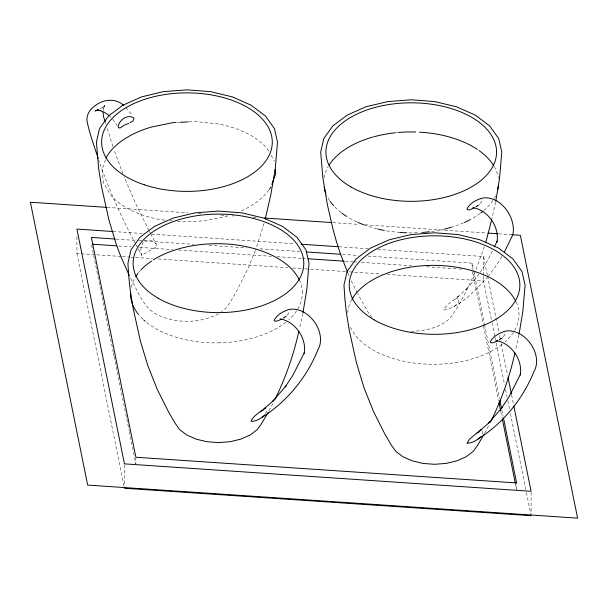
<?xml version="1.0" encoding="UTF-8"?>
<svg xmlns="http://www.w3.org/2000/svg" width="608" height="608" viewBox="0 0 608 608"><rect width="100%" height="100%" fill="white"/><g stroke="black" fill="none" stroke-linecap="round" stroke-linejoin="round"><path stroke-width="0.46" stroke-dasharray="3.04 2.28" d="M103.14 110.595L103.406 108.011L103.117 108.862L104.622 105.572L102.463 107.973L104.827 105.898L99.788 109.166M302.83 313.401L299.47 328.578M495.596 202.114L491.811 219.085M518.89 335.107L515.531 350.284M264.039 223.455L255.672 249.652M484.424 246.597L474.886 272.346M105.518 159.889L102.076 169.351L103.299 182.423L110.352 194.758A83.448 48.176 0 0 0 159.912 219.579L165.467 220.164M255.352 250.511L248.11 268.303L236.626 291.179L230.143 302.244L225.674 308.469L221.418 311.676M265.673 413.774L266.593 410.689L265.871 409.496M474.529 273.19C467.666 288.906 460.051 304.494 449.95 318.41C439.462 327.887 425 330.965 411.236 331.314M492.404 251.119L485.67 263.94L479.431 273.547M143.268 242.326C141.307 246.187 139.498 251.165 141.801 255.261L157.191 246.453L151.134 234.612M268.987 410.795L273.273 402.709M484.622 433.306L489.334 424.414M501.836 256.599L497.184 264.244L488.042 276.693M478.929 274.269L474.559 280.03L465.394 290.107L466.724 288.83L456.661 297.738L458.364 296.43L448.218 304.175L444.965 307.663L443.863 310.11C461.556 306.432 474.711 290.457 486.909 278M283.016 318.417L287.386 314.99L289.051 312.542L289.203 310.688M475.775 207.13L481.088 202.487L482.114 200.199L481.369 198.9M454.472 306.265L458.432 302.488L459.222 298.619L457.672 298.171L456.403 298.528L452.922 300.481M499.077 340.123L504.389 335.479L505.415 333.192L504.67 331.9M284.331 317.581L287.044 315.712L283.032 318.022M477.098 206.294L479.803 204.417L475.798 206.735M500.392 339.287L503.105 337.41L499.092 339.728M218.576 313.812C199.143 323.821 174.785 323.821 155.352 313.812C142.34 305.718 137.454 290.077 130.135 277.385M144.278 240.601C148.436 239.506 153.49 240.388 156.218 243.93M176.632 122.459L180.416 122.276M188.921 121.866L195.533 121.547L217.763 123.865A83.448 48.176 0 0 1 267.33 148.686L269.2 151.985M107.16 207.404L187.712 212.838M198.132 213.545L200.974 213.735M220.879 215.08L226.564 215.46M232.248 215.848L234.148 215.977M253.095 217.254L256.888 217.512M332.698 222.627L359.237 224.413M364.922 224.8L487.168 233.046M498.537 233.814L511.807 234.711M112.845 231.504L142.166 233.48M151.62 234.118L294.416 243.755M338.869 246.757L368.182 248.733M377.644 249.371L483.558 256.523L487.32 275.082M116.006 239.096L137.788 240.563M138.738 240.631L143.473 240.95M144.415 241.011L193.671 244.332M208.818 245.358L246.704 247.912M259.966 248.809L299.744 251.492M342.365 254.372L358.462 255.459M367.939 256.097L472.12 263.127L473.434 269.618M118.849 245.997L131.161 246.825M139.68 247.403L172.832 249.637M178.516 250.017L271.328 256.287M277.012 256.667L301.636 258.332M302.586 258.392L307.321 258.712M345.207 261.265L352.784 261.782M353.727 261.843L357.519 262.101M361.304 262.352L411.502 265.742M426.656 266.768L457.915 268.873M458.858 268.941L461.7 269.131M76.912 236.58L76.912 253.468L95.821 254.744M96.771 254.813L121.357 256.47M122.299 256.53L129.869 257.047M130.811 257.108L134.596 257.366M135.546 257.427L152.562 258.575M158.24 258.962L287.797 267.702M292.532 268.022L303.878 268.789M304.821 268.85L309.548 269.169M310.498 269.238L345.488 271.594M349.273 271.852L381.421 274.018M387.098 274.406L483.558 280.911L491.826 321.746M170.096 220.651L171.95 220.841M177.506 221.426L182.142 221.912L204.82 220.81L226.419 216.372A90.714 52.372 0 0 0 228.258 215.81M481.931 431.201L482.653 432.394L482.121 434.477M125.742 107.472L132.05 114.927M109.258 115.809L111.021 117.519M112.784 119.229L117.192 125.506M372.028 317.718L368.06 312.185L357.724 293.846M271.084 155.276L274.375 161.036M136.177 245.047L137.91 248.186M138.335 248.976L141.793 255.261M357.299 293.033L351.264 280.714M149.059 230.668L136.458 205.322L124.085 176.806M149.477 231.458L150.723 233.822M135.759 244.249C121.744 218.074 109.546 190.897 99.659 162.883M347.951 273.19L349.015 275.713M123.021 174.215L114.106 150.039M112.944 146.589L107.031 127.71M98.762 160.292L99.347 162.017M105.534 122.565L106.035 124.283M487.502 276.009L498.78 331.687M499.525 335.396L500.468 340.039M501.22 343.748L507.604 375.303M511.556 394.79L513.616 404.996M492.016 322.673L494.828 336.589M495.018 337.516L495.961 342.16M496.151 343.087L504.602 384.849M505.544 389.485L507.042 396.91M507.794 400.619L509.671 409.898M510.424 413.615L526.209 491.56M526.391 492.488L531.088 515.69M473.624 270.545L484.325 323.41M484.515 324.338L499.533 398.544M501.79 409.67L503.105 416.161M472.492 271.685L483.383 325.485M483.573 326.412L498.598 400.611M500.848 411.738L502.162 418.236M515.493 484.09L516.618 489.653L516.618 483.778M91.565 245.07L113.164 351.728M113.346 352.655L113.909 355.437M114.099 356.372L129.124 430.57M129.306 431.498L135.88 463.957L135.88 458.09M76.912 253.468L124.062 486.392M531.088 492.237L531.088 513.813M483.558 256.523L483.558 275.28M483.558 276.222L483.558 280.911M472.12 263.127L472.12 269.83M124.442 464.793L124.442 486.37M299.288 279.855A85.31 49.248 0 0 1 302.29 290.951M302.237 290.951A86.48 49.932 0 0 1 297.038 310.088M296.544 310.848A86.48 49.932 0 0 1 288.739 319.778M285.912 322.179A86.48 49.932 0 0 1 219.936 342.806M219.936 342.828A85.31 49.248 0 0 1 145.798 321.776M143.108 319.405A85.31 49.248 0 0 1 139.065 315.142M131.252 287.288A86.48 49.932 0 0 1 135.341 277.263M138.51 272.726A86.48 49.932 0 0 1 140.364 270.552M495.566 195.632A87.408 50.464 0 0 1 493.772 198.983M492.852 200.435A87.408 50.464 0 0 1 483.52 210.756M480.168 213.416A87.408 50.464 0 0 1 470.045 219.724M463.501 222.84A87.408 50.464 0 0 1 451.128 227.301M444.957 228.95A87.408 50.464 0 0 1 430.396 231.633M422.94 232.408A87.408 50.464 0 0 1 421.048 232.545M417.232 232.742A87.408 50.464 0 0 1 407.672 232.826M400.125 232.454A87.408 50.464 0 0 1 385.191 230.576M376.952 228.821A87.408 50.464 0 0 1 363.751 224.77M356.858 221.92A87.408 50.464 0 0 1 347.236 216.775M341.103 212.534A87.408 50.464 0 0 1 334.263 206.325M329.696 200.602A87.408 50.464 0 0 1 326.618 195.077M324.17 177.848A87.408 50.464 0 0 1 328.183 166.645M394.82 132.833A87.408 50.464 0 0 1 398.559 132.468M494.198 166.546A87.408 50.464 0 0 1 498.37 178.539M268.979 189.916A90.714 52.372 0 0 1 240.608 211.196M516.101 302.024A85.682 49.468 0 0 1 504.914 342.023M502.041 344.394A85.682 49.468 0 0 1 415.006 363.151A85.682 49.468 0 0 1 349.524 325.105M347.738 312.664A85.682 49.468 0 0 1 351.401 300.36"/><path stroke-width="0.91" d="M512.924 234.3C516.329 217.064 499.67 194.043 480.89 198.39M302.997 312.52L306.774 289.796L309.024 263.363L305.938 249.827L296.894 237.219L282.5 226.396L263.75 218.082L241.908 212.861L218.477 211.082L195.039 212.861L173.196 218.082L154.447 226.396L140.053 237.219L131.009 249.827L127.923 263.363L128.774 276.594L130.173 289.796L133.106 308.112L140.41 341.141L147.843 365.735L157.328 389.53L168.811 412.414L175.294 423.472L179.763 429.696L186.861 435.047L196.126 439.143L206.902 441.727L218.477 442.601L230.044 441.727L240.829 439.143L250.086 435.047L257.184 429.696L261.653 423.472L268.136 412.414M495.763 201.233L499.533 178.509L501.79 152.068L498.704 138.54L489.653 125.932L475.266 115.102L456.509 106.795L434.674 101.574L411.236 99.788L387.798 101.574L365.963 106.795L347.206 115.102L332.819 125.932L323.775 138.54L320.69 152.068L322.939 178.509L327.385 204.759L333.176 229.854L336.634 242.242L340.609 254.448L347.594 272.346M519.057 334.225L522.834 311.501L525.084 285.061L521.998 271.533L512.954 258.924L498.56 248.094L479.811 239.788L457.968 234.566L434.538 232.788L411.099 234.566L389.257 239.788L370.508 248.094L356.113 258.924L347.069 271.533L343.984 285.061L344.835 298.3L346.233 311.501L349.167 329.817L356.47 362.847L363.903 387.44L373.388 411.236L384.872 434.112L391.354 445.178L395.823 451.402L402.922 456.745L412.186 460.849L422.963 463.425L434.538 464.307L446.105 463.425L456.889 460.849L466.146 456.745L473.244 451.402L477.713 445.178L484.196 434.112M467.157 443.11L469.642 438.999L477.219 432.828M265.232 219.017L270.818 194.818L275.264 168.568L277.514 142.128L274.428 128.6L265.384 115.991L250.99 105.161L232.241 96.854L210.398 91.633L186.968 89.847L163.529 91.633L141.687 96.854L122.938 105.161L108.543 115.991L99.499 128.6L96.414 142.128L98.663 168.568L101.597 186.884L108.9 219.914L116.333 244.507L120.817 256.508L129.352 275.736M298.84 331.269C293.664 354.852 285.608 377.796 274.915 399.441M491.606 219.982L485.845 242.242M514.9 352.974C509.671 376.861 501.448 400.072 490.58 421.967M106.142 158.164L106.765 156.446A90.714 52.372 0 0 1 151.263 127.087L172.854 122.641L175.689 122.504M271.844 184.429L275.599 174.101L275.158 169.434M494.274 246.856L497.23 241.14L496.941 242.014C499.768 227.05 487.874 210.125 472.887 207.586M504.473 251.849L512.635 235.174M501.228 408.698L508.964 396.933L520.532 374.133L520.235 375.007C523.07 360.05 511.176 343.117 496.181 340.579M502.086 407.558L488.695 423.1L490.025 421.83L479.955 430.73L481.658 429.43L476.3 433.428M264.769 414.96C261.098 418.357 256.295 421.595 251.112 421.412C253.369 414.945 260.855 412.064 265.597 407.725L263.895 409.024L273.965 400.125L272.635 401.394L286.026 385.86L285.167 386.992L292.904 375.235L304.471 352.427L304.175 353.301C307.01 338.344 295.116 321.412 280.121 318.881M480.829 436.666C477.158 440.063 472.355 443.3 467.172 443.11M261.706 417.559C287.052 401.668 306.736 377.416 317.961 349.76C327.742 332.439 307.853 304.988 288.131 309.677M477.766 439.265C503.112 423.373 522.796 399.114 534.022 371.458C543.803 354.145 523.914 326.694 504.192 331.383M261.159 411.122L260.163 411.776M261.881 410.689L263.636 409.815M477.941 432.387L479.697 431.52M128.888 123.272L124.009 125.354L120.293 127.893L118.454 127.832L118.157 127.049C118.841 120.141 127.224 113.916 133.616 117.823L133.996 118.758L132.947 121.03L130.18 122.565M474.187 207.982L469.384 209.897L467.218 209.646L466.982 208.894C469.429 203.809 475.152 200.404 480.373 198.748M281.428 319.268L276.617 321.184L274.451 320.933L274.223 320.188C276.67 315.104 282.386 311.691 287.614 310.034M497.488 340.974L492.678 342.889L490.512 342.638L490.284 341.894C492.731 336.802 498.446 333.397 503.675 331.74M98.435 109.812L95.243 110.922L98.45 110.033L96.991 110.23L100.875 110.641L99.955 110.504L104.295 112.26L108.665 115.239M180.416 122.276L187.971 121.912M106.21 207.343L30.4 202.228L87.666 485.085L577.6 518.153L520.334 235.288L511.807 234.711M264.472 218.021L331.755 222.558M488.118 233.115L497.595 233.753M112.845 231.504L76.912 229.079L124.442 463.858L531.088 491.294L513.806 405.924M301.044 244.203L337.919 246.688M115.056 239.028L91.382 237.432L135.88 457.246L516.618 482.942L503.477 418.015M306.371 251.94L340.472 254.243M92.325 244.203L116.949 245.868M308.271 258.78L344.257 261.204M124.442 488.247L531.088 515.69M123.872 105.655C115.657 97.538 102.638 99.264 94.453 106.278C89.764 109.387 86.655 114.661 86.936 120.361C89.308 133.388 94.27 145.897 98.177 158.559M105.23 121.676L103.687 117.245L102.972 112.313M507.984 377.158L511.366 393.862M499.913 400.398L501.6 408.743M498.97 402.466L500.658 410.81M502.352 419.163L515.303 483.162M299.288 279.855A85.31 49.248 0 0 0 212.922 243.747A86.48 49.932 0 0 0 153.269 259.92M145.13 321.214A85.31 49.248 0 0 1 143.845 320.089M138.457 314.412A85.31 49.248 0 0 1 130.568 295.625M130.614 295.625A86.48 49.932 0 0 1 130.56 292.858M135.812 276.496A86.48 49.932 0 0 1 137.932 273.463M140.942 269.914A86.48 49.932 0 0 1 151.612 260.992M498.393 186.086A87.408 50.464 0 0 1 497.739 189.574M482.881 211.295A87.408 50.464 0 0 1 480.867 212.891M470.045 219.724A87.408 50.464 0 0 1 464.33 222.475M451.128 227.301A87.408 50.464 0 0 1 444.957 228.95M429.468 231.754A87.408 50.464 0 0 1 422.94 232.408M406.729 232.796A87.408 50.464 0 0 1 400.125 232.454M384.286 230.409A87.408 50.464 0 0 1 377.872 229.049M363.751 224.77A87.408 50.464 0 0 1 357.717 222.308M346.499 216.319A87.408 50.464 0 0 1 341.871 213.119M333.67 205.679A87.408 50.464 0 0 1 330.228 201.37M325.949 193.473A87.408 50.464 0 0 1 324.216 187.211M329.118 165.095A87.408 50.464 0 0 1 373.16 136.975M374.011 136.739A87.408 50.464 0 0 1 394.82 132.833M398.559 132.468A87.408 50.464 0 0 1 415.712 132.004M419.49 132.164A87.408 50.464 0 0 1 477.371 149.416M478.998 150.533A87.408 50.464 0 0 1 493.734 165.756M270.917 187.013A90.714 52.372 0 0 1 269.488 189.194M351.857 299.531A85.682 49.468 0 0 1 367.711 283.024M368.433 282.538A85.682 49.468 0 0 1 451.698 266.509A85.682 49.468 0 0 1 515.698 301.196M144.301 184.786A85.318 49.256 0 0 0 272.285 142.128A85.318 49.256 0 0 0 144.301 99.469A85.318 49.256 0 0 0 144.301 184.786M374.201 319.892A85.318 49.256 0 0 0 516.944 297.814A85.318 49.256 0 0 0 412.452 237.485A85.318 49.256 0 0 0 374.201 319.892M350.907 186.899A85.318 49.256 0 0 0 493.65 164.821A85.318 49.256 0 0 0 389.158 104.492A85.318 49.256 0 0 0 350.907 186.899M158.141 298.194A85.318 49.256 0 0 0 300.884 276.108A85.318 49.256 0 0 0 196.392 215.779A85.318 49.256 0 0 0 158.141 298.194"/></g></svg>
